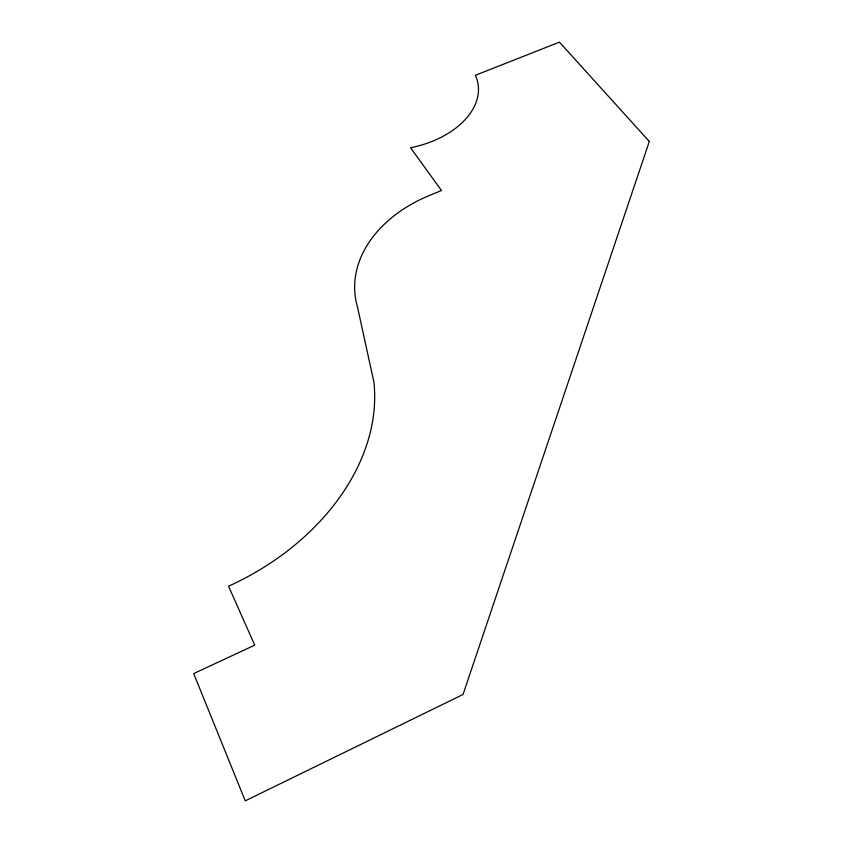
<?xml version="1.0" encoding="UTF-8"?>
<svg xmlns="http://www.w3.org/2000/svg" width="843" height="843" viewBox="0 0 843 843"><rect width="100%" height="100%" fill="white"/><g stroke="black" fill="none" stroke-linecap="round" stroke-linejoin="round"><path stroke-width="1.26" d="M649.31 141.466L463.028 694.495L245.25 800.85L193.69 673.589L254.734 645.137L228.548 586.222A228.579 169.338 -22.2 0 0 373.86 381.847L357.485 307A132.657 96.545 -7.2 0 1 430.52 195.018L441.5 190.518L410.53 147.725A80.633 51.855 -9.5 0 0 475.357 75.301L559.436 42.15L649.31 141.466"/></g></svg>
